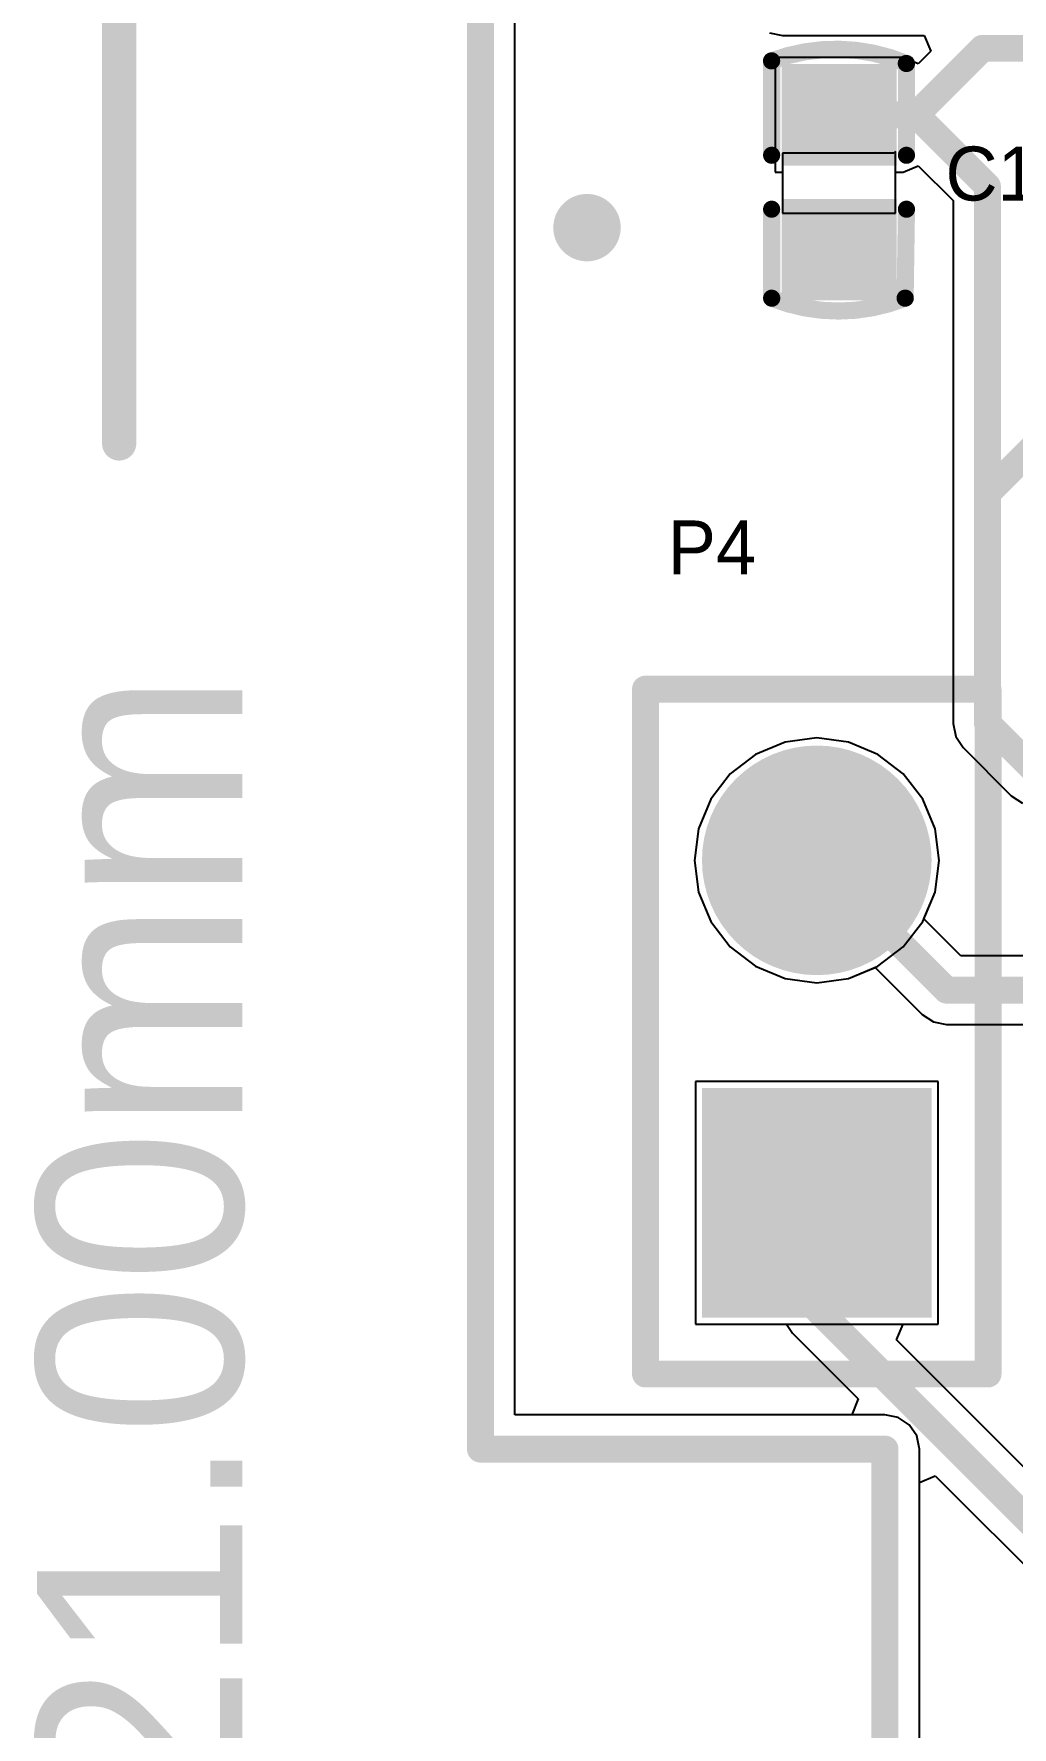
# Model space of a CAD drawing. Extents: x 10.58 to 11.54, y 9.91 to 15.27.
# Drawn here: x 10.5779 to 10.8636, y 12.5603 to 13.0547 of the extents above; entities that cross this region are included whole.
import ezdxf

# ---------------------------------------------------------------- set-up
doc = ezdxf.new("R2010")
doc.units = 0
doc.layers.get('0').update_dxf_attribs({"linetype": 'CONTINUOUS'})
for name, color, linetype in [('BOTTOMLAYER', 5, 'CONTINUOUS'), ('BOTTOMSOLDER', 6, 'CONTINUOUS'), ('KEEPOUTLAYER', 6, 'CONTINUOUS'), ('MULTILAYER', 9, 'CONTINUOUS'), ('PADHOLELAYER', 156, 'CONTINUOUS'), ('TOPLAYER', 1, 'CONTINUOUS'), ('TOPOVERLAY', 2, 'CONTINUOUS'), ('TOPPASTE', 8, 'CONTINUOUS'), ('TOPSOLDER', 216, 'CONTINUOUS'), ('VIAHOLELAYER', 16, 'CONTINUOUS')]:
    doc.layers.add(name, color=color, linetype=linetype)

# ---------------------------------------------------------------- blocks, each defined once
blk = doc.blocks.new('HDR1X2_10')
at = {"layer": 'BOTTOMLAYER', "const_width": 0.029528}
blk.add_lwpolyline([(0.085236, 0, 1), (0.114764, 0, 1)], format="xyb", close=True, dxfattribs=at)
at = {"layer": 'BOTTOMLAYER'}
blk.add_solid([(-0.029528, -0.029528), (0.029528, -0.029528), (-0.029528, 0.029528), (0.029528, 0.029528)], dxfattribs=at)
at = {"layer": 'BOTTOMSOLDER', "const_width": 0.033528}
blk.add_lwpolyline([(0.083236, 0, 1), (0.116764, 0, 1)], format="xyb", close=True, dxfattribs=at)
at = {"layer": 'BOTTOMSOLDER'}
blk.add_solid([(-0.033528, -0.033528), (0.033528, -0.033528), (-0.033528, 0.033528), (0.033528, 0.033528)], dxfattribs=at)
at = {"layer": 'MULTILAYER', "const_width": 0.029528}
blk.add_lwpolyline([(0.085236, 0, 1), (0.114764, 0, 1)], format="xyb", close=True, dxfattribs=at)
at = {"layer": 'MULTILAYER'}
blk.add_solid([(-0.029528, -0.029528), (0.029528, -0.029528), (-0.029528, 0.029528), (0.029528, 0.029528)], dxfattribs=at)
at = {"layer": 'PADHOLELAYER', "const_width": 0.017716}
for points in [[(-0.008858, 0, 1), (0.008858, 0, 1)], [(0.091142, 0, 1), (0.108858, 0, 1)]]:
    blk.add_lwpolyline(points, format="xyb", close=True, dxfattribs=at)
at = {"layer": 'TOPLAYER', "const_width": 0.029528}
blk.add_lwpolyline([(0.085236, 0, 1), (0.114764, 0, 1)], format="xyb", close=True, dxfattribs=at)
at = {"layer": 'TOPLAYER'}
blk.add_solid([(-0.029528, -0.029528), (0.029528, -0.029528), (-0.029528, 0.029528), (0.029528, 0.029528)], dxfattribs=at)
at = {"layer": 'TOPOVERLAY', "const_width": 0.007874}
for points in [[(-0.05, 0.05), (0.15, 0.05)], [(-0.05, 0.05), (-0.05, -0.05)], [(0.15, 0.05), (0.15, -0.05)], [(-0.05, -0.05), (0.15, -0.05)]]:
    blk.add_lwpolyline(points, dxfattribs=at)
at = {"layer": 'TOPOVERLAY', "const_width": 0.003937}
for points in [[(-0.051969, 0.05, 1), (-0.048031, 0.05, 1)], [(-0.051969, 0.05, 1), (-0.048031, 0.05, 1)], [(0.148032, 0.05, 1), (0.151969, 0.05, 1)], [(0.148032, 0.05, 1), (0.151969, 0.05, 1)], [(-0.051969, -0.05, 1), (-0.048031, -0.05, 1)], [(-0.051969, -0.05, 1), (-0.048031, -0.05, 1)], [(0.148032, -0.05, 1), (0.151969, -0.05, 1)], [(0.148032, -0.05, 1), (0.151969, -0.05, 1)]]:
    blk.add_lwpolyline(points, format="xyb", close=True, dxfattribs=at)
at = {"layer": 'TOPSOLDER', "const_width": 0.033528}
blk.add_lwpolyline([(0.083236, 0, 1), (0.116764, 0, 1)], format="xyb", close=True, dxfattribs=at)
at = {"layer": 'TOPSOLDER'}
blk.add_solid([(-0.033528, -0.033528), (0.033528, -0.033528), (-0.033528, 0.033528), (0.033528, 0.033528)], dxfattribs=at)
blk = doc.blocks.new('C_0402_22')
at = {"layer": 'TOPLAYER'}
for p, q in [((0.008518, 0.0165), (-0.008982, 0.0165)), ((-0.008982, 0.0165), (-0.008982, -0.0165)), ((0.008518, -0.016), (0.008518, 0.0165)), ((-0.008982, -0.0165), (0.009018, -0.0165)), ((0.009018, -0.0165), (0.008518, -0.016))]:
    blk.add_line(p, q, dxfattribs=at)
for points in [[(-0.00884, -0.012795), (-0.00884, 0.012795), (-0.030494, -0.012795), (-0.030494, 0.012795)], [(0.03053, -0.012795), (0.03053, 0.012795), (0.008876, -0.012795), (0.008876, 0.012795)]]:
    blk.add_solid(points, dxfattribs=at)
at = {"layer": 'TOPOVERLAY', "const_width": 0.005}
for points in [[(-0.03382, -0.019341, -0.193022), (-0.033854, 0.01965)], [(0.035464, 0.019716, -0.191665), (0.034708, -0.019637)]]:
    blk.add_lwpolyline(points, format="xyb", dxfattribs=at)
at = {"layer": 'TOPOVERLAY', "const_width": 0.0025}
for points in [[(-0.035104, 0.01965, 1), (-0.032604, 0.01965, 1)], [(-0.03509, 0.019685, 1), (-0.03259, 0.019685, 1)], [(-0.009106, 0.019685, 1), (-0.006606, 0.019685, 1)], [(0.006642, 0.019685, 1), (0.009142, 0.019685, 1)], [(0.034214, 0.019716, 1), (0.036714, 0.019716, 1)], [(0.034225, 0.019685, 1), (0.036726, 0.019685, 1)], [(-0.03509, -0.019291, 1), (-0.03259, -0.019291, 1)], [(-0.03507, -0.019341, 1), (-0.03257, -0.019341, 1)], [(-0.009106, -0.019685, 1), (-0.006606, -0.019685, 1)], [(0.006642, -0.019685, 1), (0.009142, -0.019685, 1)], [(0.033438, -0.019685, 1), (0.035938, -0.019685, 1)], [(0.033458, -0.019637, 1), (0.035958, -0.019637, 1)]]:
    blk.add_lwpolyline(points, format="xyb", close=True, dxfattribs=at)
at = {"layer": 'TOPOVERLAY', "const_width": 0.005}
for points in [[(-0.03384, 0.019685), (-0.007856, 0.019685)], [(0.007892, 0.019685), (0.035476, 0.019685)], [(-0.03384, -0.019291), (-0.007856, -0.019685)], [(0.007892, -0.019685), (0.034688, -0.019685)]]:
    blk.add_lwpolyline(points, dxfattribs=at)
at = {"layer": 'TOPPASTE'}
for points in [[(-0.00884, -0.012795), (-0.00884, 0.012795), (-0.030494, -0.012795), (-0.030494, 0.012795)], [(0.03053, -0.012795), (0.03053, 0.012795), (0.008876, -0.012795), (0.008876, 0.012795)]]:
    blk.add_solid(points, dxfattribs=at)
at = {"layer": 'TOPSOLDER'}
for points in [[(-0.00484, -0.016795), (-0.00484, 0.016795), (-0.034494, -0.016795), (-0.034494, 0.016795)], [(0.03453, -0.016795), (0.03453, 0.016795), (0.004876, -0.016795), (0.004876, 0.016795)]]:
    blk.add_solid(points, dxfattribs=at)

msp = doc.modelspace()

# ---------------------------------------------------------------- linework, layer by layer
at = {"layer": 'BOTTOMLAYER'}
for p, q in [((10.718394, 12.651505), (10.718394, 14.576317)), ((10.797309, 12.847921), (10.788689, 12.844351)), ((10.806559, 12.849139), (10.797309, 12.847921)), ((10.815809, 12.847921), (10.806559, 12.849139)), ((10.824428, 12.844351), (10.815809, 12.847921)), ((10.788689, 12.844351), (10.781288, 12.838672)), ((10.83183, 12.838672), (10.824428, 12.844351)), ((10.781288, 12.838672), (10.775608, 12.83127)), ((10.837509, 12.83127), (10.83183, 12.838672)), ((10.775608, 12.83127), (10.772038, 12.82265)), ((10.84108, 12.82265), (10.837509, 12.83127)), ((10.772038, 12.82265), (10.77082, 12.813401)), ((10.842298, 12.813401), (10.84108, 12.82265)), ((10.77082, 12.813401), (10.772038, 12.804151)), ((10.84108, 12.804151), (10.842298, 12.813401)), ((10.772038, 12.804151), (10.775608, 12.795531)), ((10.837509, 12.795531), (10.84108, 12.804151)), ((10.775608, 12.795531), (10.781288, 12.78813)), ((10.83183, 12.78813), (10.837509, 12.795531)), ((10.781288, 12.78813), (10.788689, 12.78245)), ((10.824428, 12.78245), (10.83183, 12.78813)), ((10.788689, 12.78245), (10.797309, 12.77888)), ((10.815809, 12.77888), (10.824428, 12.78245)), ((10.797309, 12.77888), (10.806559, 12.777662)), ((10.806559, 12.777662), (10.815809, 12.77888)), ((10.841992, 12.748834), (10.771126, 12.748834)), ((10.771126, 12.748834), (10.771126, 12.677968)), ((10.841992, 12.677968), (10.841992, 12.748834)), ((10.771126, 12.677968), (10.841992, 12.677968)), ((10.826469, 12.651505), (10.718394, 12.651505)), ((10.830309, 12.650741), (10.826469, 12.651505)), ((10.833565, 12.648565), (10.830309, 12.650741)), ((10.83574, 12.64531), (10.833565, 12.648565)), ((10.836504, 12.641469), (10.83574, 12.64531)), ((10.836504, 10.348354), (10.836504, 12.641469))]:
    msp.add_line(p, q, dxfattribs=at)
at = {"layer": 'BOTTOMLAYER', "const_width": 0.009843}
msp.add_lwpolyline([(10.73454, 12.998164, 1), (10.744382, 12.998164, 1)], format="xyb", close=True, dxfattribs=at)
at = {"layer": 'KEEPOUTLAYER'}
for points, const_width in [([(10.602847, 12.93514), (10.602847, 15.102101)], 0.01), ([(10.708359, 12.641469), (10.708359, 14.586352)], 0.007874), ([(10.708359, 12.641469), (10.826469, 12.641469)], 0.007874), ([(10.826469, 10.338318), (10.826469, 12.641469)], 0.007874)]:
    msp.add_lwpolyline(points, dxfattribs=dict(at, const_width=const_width))
for points, const_width in [([(10.600347, 12.93514, 1), (10.605347, 12.93514, 1)], 0.005), ([(10.70639, 12.641469, 1), (10.710327, 12.641469, 1)], 0.003937), ([(10.70639, 12.641469, 1), (10.710327, 12.641469, 1)], 0.003937), ([(10.824501, 12.641469, 1), (10.828438, 12.641469, 1)], 0.003937), ([(10.824501, 12.641469, 1), (10.828438, 12.641469, 1)], 0.003937)]:
    msp.add_lwpolyline(points, format="xyb", close=True, dxfattribs=dict(at, const_width=const_width))
at = {"layer": 'MULTILAYER', "const_width": 0.009843}
msp.add_lwpolyline([(10.73454, 12.998164, 1), (10.744382, 12.998164, 1)], format="xyb", close=True, dxfattribs=at)
at = {"layer": 'TOPLAYER'}
for p, q in [((10.718394, 12.651505), (10.718394, 14.576317)), ((10.792707, 13.055034), (10.796548, 13.05427)), ((10.796548, 13.05427), (10.837946, 13.05427)), ((10.837946, 13.05427), (10.839859, 13.049651)), ((10.839859, 13.049651), (10.836203, 13.045995)), ((10.831759, 13.047836), (10.794358, 13.047836)), ((10.794358, 13.047836), (10.794358, 13.014371)), ((10.83176, 13.047836), (10.831759, 13.047836)), ((10.836203, 13.045995), (10.83176, 13.047836)), ((10.83176, 13.047836), (10.83176, 13.047836)), ((10.83176, 13.014371), (10.836203, 13.016212)), ((10.836203, 13.016212), (10.846355, 13.006061)), ((10.794358, 13.014371), (10.796559, 13.014371)), ((10.796559, 13.014371), (10.796559, 13.002419)), ((10.829559, 13.002419), (10.829559, 13.014371)), ((10.829559, 13.014371), (10.83176, 13.014371)), ((10.83176, 13.014371), (10.83176, 13.014371)), ((10.83176, 13.014371), (10.83176, 13.014371)), ((10.83176, 13.014371), (10.83176, 13.014371)), ((10.846355, 13.006061), (10.846355, 12.920605)), ((10.796559, 13.002419), (10.829559, 13.002419)), ((10.846355, 12.920605), (10.846355, 12.920605)), ((10.846355, 12.920605), (10.846355, 12.920605)), ((10.846355, 12.920605), (10.846355, 12.853403)), ((10.846355, 12.853403), (10.846355, 12.853403)), ((10.846355, 12.853403), (10.846355, 12.853403)), ((10.846355, 12.853403), (10.847119, 12.849563)), ((10.797309, 12.847921), (10.788689, 12.844351)), ((10.806559, 12.849139), (10.797309, 12.847921)), ((10.815809, 12.847921), (10.806559, 12.849139)), ((10.824428, 12.844351), (10.815809, 12.847921)), ((10.847119, 12.849563), (10.849294, 12.846307)), ((10.849294, 12.846307), (10.863331, 12.83227)), ((10.788689, 12.844351), (10.781288, 12.838672)), ((10.83183, 12.838672), (10.824428, 12.844351)), ((10.781288, 12.838672), (10.775608, 12.83127)), ((10.837509, 12.83127), (10.83183, 12.838672)), ((10.863331, 12.83227), (10.866587, 12.830095)), ((10.775608, 12.83127), (10.772038, 12.82265)), ((10.84108, 12.82265), (10.837509, 12.83127)), ((10.772038, 12.82265), (10.77082, 12.813401)), ((10.842298, 12.813401), (10.84108, 12.82265)), ((10.77082, 12.813401), (10.772038, 12.804151)), ((10.84108, 12.804151), (10.842298, 12.813401)), ((10.772038, 12.804151), (10.775608, 12.795531)), ((10.837835, 12.796317), (10.84108, 12.804151)), ((10.775608, 12.795531), (10.781288, 12.78813)), ((10.848615, 12.785536), (10.837835, 12.796317)), ((10.781288, 12.78813), (10.788689, 12.78245)), ((10.788689, 12.78245), (10.797309, 12.77888)), ((10.815809, 12.77888), (10.823643, 12.782125)), ((10.823643, 12.782125), (10.837363, 12.768405)), ((10.88452, 12.785536), (10.848615, 12.785536)), ((10.797309, 12.77888), (10.806559, 12.777662)), ((10.806559, 12.777662), (10.815809, 12.77888)), ((10.837363, 12.768405), (10.840618, 12.766229)), ((10.840618, 12.766229), (10.844459, 12.765465)), ((10.844459, 12.765465), (10.88452, 12.765465)), ((10.841992, 12.748834), (10.771126, 12.748834)), ((10.771126, 12.748834), (10.771126, 12.677968)), ((10.841992, 12.677968), (10.841992, 12.748834)), ((10.771126, 12.677968), (10.797705, 12.677968)), ((10.797705, 12.677968), (10.799463, 12.675338)), ((10.799463, 12.675338), (10.818676, 12.656124)), ((10.829836, 12.673348), (10.83175, 12.677968)), ((10.897883, 12.605301), (10.829836, 12.673348)), ((10.83175, 12.677968), (10.841992, 12.677968)), ((10.818676, 12.656124), (10.816763, 12.651505)), ((10.816763, 12.651505), (10.718394, 12.651505)), ((10.836504, 12.631763), (10.841124, 12.633677)), ((10.841124, 12.633677), (10.88566, 12.589141)), ((10.836504, 11.660634), (10.836504, 12.631763))]:
    msp.add_line(p, q, dxfattribs=at)
at = {"layer": 'TOPLAYER', "const_width": 0.007874}
for points in [[(10.835504, 13.031104), (10.854926, 13.050526)], [(10.854926, 13.050526), (10.922728, 13.050526)], [(10.813059, 13.031104), (10.835504, 13.031104)], [(10.835504, 13.031104), (10.85639, 13.010217)], [(10.85639, 12.920605), (10.85639, 13.010217)], [(10.85639, 12.920605), (10.887686, 12.951901)], [(10.85639, 12.853403), (10.85639, 12.920605)], [(10.85639, 12.853403), (10.870427, 12.839366)], [(10.806559, 12.813401), (10.844459, 12.775501)], [(10.844459, 12.775501), (10.902237, 12.775501)], [(10.806559, 12.682434), (10.806559, 12.713401)], [(10.806559, 12.682434), (10.902392, 12.586601)]]:
    msp.add_lwpolyline(points, dxfattribs=at)
at = {"layer": 'TOPLAYER'}
for points, const_width in [([(10.852958, 13.050526, 1), (10.856895, 13.050526, 1)], 0.003937), ([(10.852958, 13.050526, 1), (10.856895, 13.050526, 1)], 0.003937), ([(10.81109, 13.031104, 1), (10.815027, 13.031104, 1)], 0.003937), ([(10.833535, 13.031104, 1), (10.837473, 13.031104, 1)], 0.003937), ([(10.833535, 13.031104, 1), (10.837473, 13.031104, 1)], 0.003937), ([(10.833535, 13.031104, 1), (10.837473, 13.031104, 1)], 0.003937), ([(10.854422, 13.010217, 1), (10.858359, 13.010217, 1)], 0.003937), ([(10.854422, 13.010217, 1), (10.858359, 13.010217, 1)], 0.003937), ([(10.73454, 12.998164, 1), (10.744382, 12.998164, 1)], 0.009843), ([(10.854422, 12.920605, 1), (10.858359, 12.920605, 1)], 0.003937), ([(10.854422, 12.920605, 1), (10.858359, 12.920605, 1)], 0.003937), ([(10.854422, 12.920605, 1), (10.858359, 12.920605, 1)], 0.003937), ([(10.854422, 12.853403, 1), (10.858359, 12.853403, 1)], 0.003937), ([(10.854422, 12.853403, 1), (10.858359, 12.853403, 1)], 0.003937), ([(10.80459, 12.813401, 1), (10.808527, 12.813401, 1)], 0.003937), ([(10.84249, 12.775501, 1), (10.846427, 12.775501, 1)], 0.003937), ([(10.84249, 12.775501, 1), (10.846427, 12.775501, 1)], 0.003937), ([(10.80459, 12.713401, 1), (10.808527, 12.713401, 1)], 0.003937), ([(10.80459, 12.682434, 1), (10.808527, 12.682434, 1)], 0.003937), ([(10.80459, 12.682434, 1), (10.808527, 12.682434, 1)], 0.003937)]:
    msp.add_lwpolyline(points, format="xyb", close=True, dxfattribs=dict(at, const_width=const_width))
at = {"layer": 'VIAHOLELAYER', "const_width": 0.005906}
msp.add_lwpolyline([(10.736508, 12.998164, 1), (10.742414, 12.998164, 1)], format="xyb", close=True, dxfattribs=at)

# ---------------------------------------------------------------- block references
at = {"rotation": 90}
for name, p in [('C_0402_22', (10.813059, 13.011401)), ('HDR1X2_10', (10.806559, 12.713401))]:
    msp.add_blockref(name, p, dxfattribs=at)

# ---------------------------------------------------------------- texts
at = {"layer": 'KEEPOUTLAYER'}
msp.add_text('121.00mm', height=0.06, rotation=90, dxfattribs=at).set_placement((10.638837, 12.489279))
at = {"layer": 'TOPOVERLAY'}
msp.add_text('C14', height=0.015748, rotation=360, dxfattribs=at).set_placement((10.844142, 13.006084))
msp.add_text('P4', height=0.015748, dxfattribs=at).set_placement((10.763059, 12.896901))

doc.saveas('drawing.dxf')
